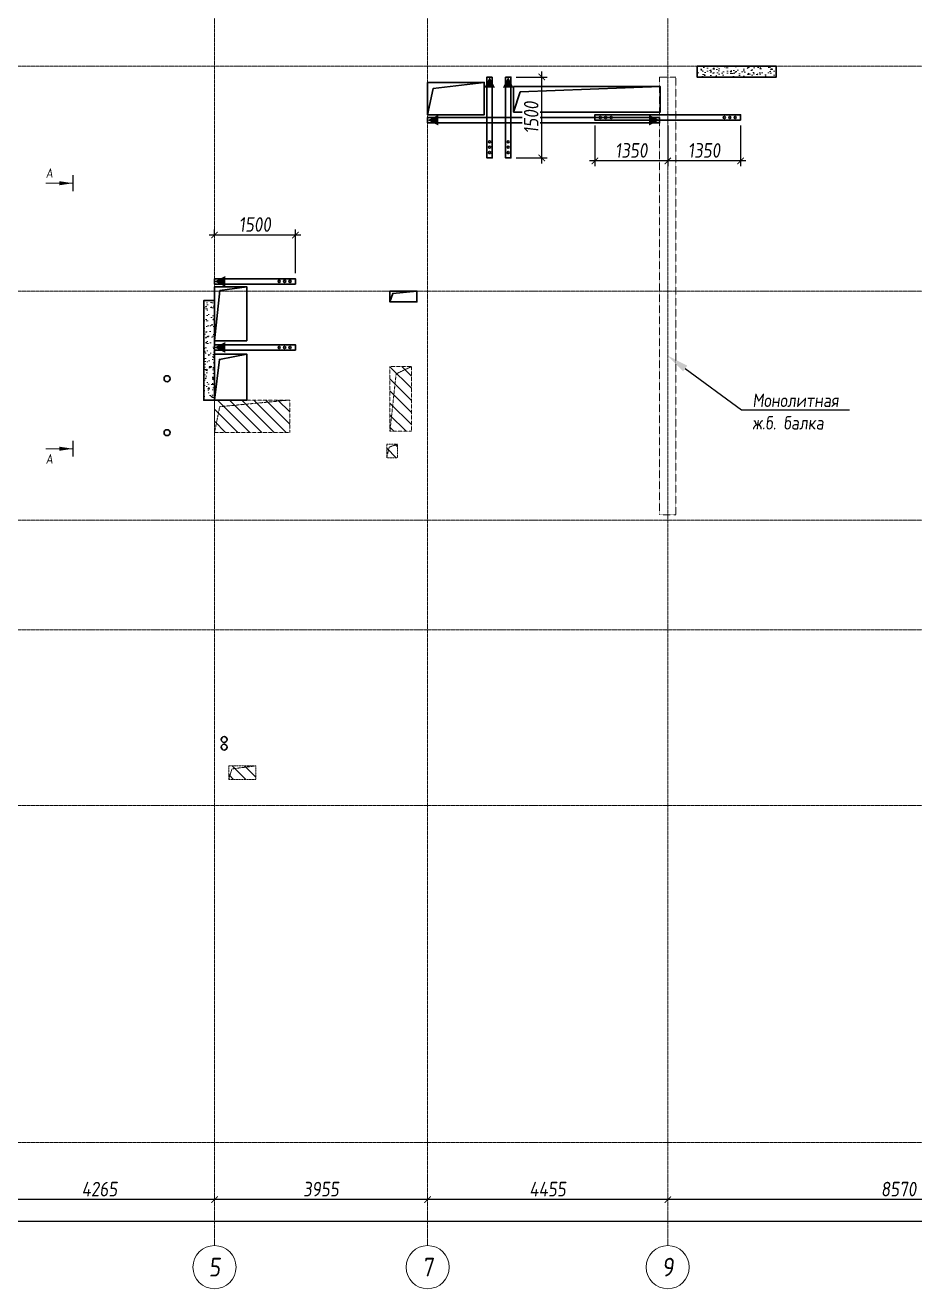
# Model space of a CAD drawing. Header units: millimetres. Extents: x -233751 to 529254, y -907864 to 285890.
# Drawn here: x 343208 to 359713, y -147506 to -124074 of the extents above; entities that cross this region are included whole.
import ezdxf
from ezdxf import colors
from ezdxf.entities.mleader import LeaderData, LeaderLine
from ezdxf.enums import TextEntityAlignment as Align
from ezdxf.math import Vec2, Vec3

# ---------------------------------------------------------------- set-up
doc = ezdxf.new("R2010")
doc.units = ezdxf.units.MM
doc.linetypes.add('ADSK_Штриховая_ш2 п1', pattern=[3, 2, -1])
doc.linetypes.add('осевая', pattern=[2, 1.25, -0.25, 0.25, -0.25])
doc.layers.get('0').update_dxf_attribs({"lineweight": 30})
doc.layers.get('Defpoints').update_dxf_attribs({"lineweight": 0})
doc.layers.add('АР_Закладка сущ.проема', color=7, linetype='Continuous', lineweight=30, true_color=0xc70000)
for name, color, linetype, lineweight in [('АР_Перегородки газоблок_Штрих', 165, 'Continuous', 5), ('КР_БалкиЖБ', 7, 'ADSK_Штриховая_ш2 п1', 5), ('КР_Металл', 3, 'Continuous', 30), ('КР_Новые отверстия', 5, 'Continuous', 30), ('КР_Оси', 7, 'Continuous', 5), ('КР_Размеры усиление', 1, 'Continuous', 5), ('КР_Сущ отверстия', 6, 'Continuous', 15), ('КР_Тонкая', 250, 'Continuous', 0)]:
    doc.layers.add(name, color=color, linetype=linetype, lineweight=lineweight)
doc.styles.add('ISOCPEUR', font='isocpeur.ttf', dxfattribs={"width": 0.85, "oblique": 7})
doc.dimstyles.new('R_100', dxfattribs={"dimtxt": 270, "dimasz": 120, "dimexe": 100, "dimexo": 100, "dimgap": 60, "dimtad": 1, "dimdec": 0, "dimrnd": 5, "dimzin": 0, "dimdsep": 46, "dimtxsty": 'ISOCPEUR', "dimblk": 'ARCHTICK', "dimcen": 0, "dimdle": 100, "dimclrd": 256, "dimclre": 256, "dimclrt": 256, "dimadec": 0, "dimazin": 0, "dimtfac": 2, "dimtdec": 0, "dimtmove": 0, "dimatfit": 3, "dimfxl": 1, "dimtvp": 3, "dimtfill": 1, "dimtolj": 1, "dimtzin": 0, "dimarcsym": 0})
pattern_1 = [(50, (4e-07, -200000), (215.178055, -18.82564), [22.5, -247.5]), (355, (4e-07, -200000), (-41.6254, 225.65764), [18, -198]), (100.451444, (17.93, -200001.57), (173.55265, 206.832), [19.12206, -210.34263]), (46.1842, (4e-07, -199940), (320.1724, -49.65578), [33.75, -371.25]), (96.63564, (26.68, -199944.14), (280.39858, 292.23558), [28.6831, -315.51413]), (351.18416, (4e-07, -199940), (280.39858, 292.23558), [27, -297]), (21, (30, -199955), (179.072116, -120.78567), [22.5, -247.5]), (326, (30, -199955), (72.9946, 217.54501), [18, -198]), (71.451445, (44.92, -199965.07), (252.06671, 96.75935), [19.12206, -210.34263]), (37.5, (4e-07, -200000), (3.647957, 99.868156), [0, -195.6, 0, -201, 0, -198.75]), (7.5, (4e-07, -200000), (78.92086, 118.323514), [0, -114.6, 0, -191.1, 0, -75.75]), (327.5, (-66.9, -200000), (160.14673, -6.766462), [0, -75, 0, -234, 0, -310.5]), (317.5, (-96.9, -200000), (174.95585, 30.031495), [0, -97.5, 0, -155.4, 0, -220.5])]

# ---------------------------------------------------------------- blocks, each defined once
blk = doc.blocks.new('*U1898')
at = {"color": 0, "linetype": 'ByBlock', "lineweight": -2, "ltscale": 10}
blk.add_line((0, 0), (-74924, 0), dxfattribs=at)
blk = doc.blocks.new('*U1899')
at = {"color": 0, "linetype": 'ByBlock', "lineweight": -2, "ltscale": 10}
blk.add_line((0, 0), (-74924, 0), dxfattribs=at)
blk = doc.blocks.new('*U1900')
at = {"color": 0, "linetype": 'ByBlock', "lineweight": -2, "ltscale": 10}
blk.add_line((0, 0), (-74924, 0), dxfattribs=at)
blk = doc.blocks.new('*U1901')
at = {"color": 0, "linetype": 'ByBlock', "lineweight": -2, "ltscale": 10}
blk.add_line((0, 0), (-74924, 0), dxfattribs=at)
blk = doc.blocks.new('*U1902')
at = {"color": 0, "linetype": 'ByBlock', "lineweight": -2, "ltscale": 10}
blk.add_line((0, 0), (-74924, 0), dxfattribs=at)
blk = doc.blocks.new('*U1908')
at = {"color": 0, "linetype": 'ByBlock', "lineweight": -2, "ltscale": 10}
blk.add_line((0, 0), (-74924, 0), dxfattribs=at)
blk = doc.blocks.new('*U1912')
at = {"color": 0, "linetype": 'ByBlock', "lineweight": -2, "ltscale": 10}
blk.add_line((0, 0), (0, -34307), dxfattribs=at)
at = {"color": 0, "linetype": 'Continuous', "lineweight": -2}
blk.add_line((0, -34307), (0, -34407), dxfattribs=at)
blk.add_circle((0, -34807), 400, dxfattribs=at)
at = {"color": 0, "linetype": 'Continuous', "lineweight": -2, "style": 'ISOCPEUR', "oblique": 7, "width": 0.856383}
blk.add_text('5', height=347, dxfattribs=at).set_placement((0, -34807), align=Align.MIDDLE_CENTER)
blk = doc.blocks.new('*U1913')
at = {"color": 0, "linetype": 'ByBlock', "lineweight": -2, "ltscale": 10}
blk.add_line((0, 0), (0, -34307), dxfattribs=at)
at = {"color": 0, "linetype": 'Continuous', "lineweight": -2}
blk.add_line((0, -34307), (0, -34407), dxfattribs=at)
blk.add_circle((0, -34807), 400, dxfattribs=at)
at = {"color": 0, "linetype": 'Continuous', "lineweight": -2, "style": 'ISOCPEUR', "oblique": 7, "width": 0.856383}
blk.add_text('7', height=347, dxfattribs=at).set_placement((0, -34807), align=Align.MIDDLE_CENTER)
blk = doc.blocks.new('*U1914')
at = {"color": 0, "linetype": 'ByBlock', "lineweight": -2, "ltscale": 10}
blk.add_line((0, 0), (0, -34307), dxfattribs=at)
at = {"color": 0, "linetype": 'Continuous', "lineweight": -2}
blk.add_line((0, -34307), (0, -34407), dxfattribs=at)
blk.add_circle((0, -34807), 400, dxfattribs=at)
at = {"color": 0, "linetype": 'Continuous', "lineweight": -2, "style": 'ISOCPEUR', "oblique": 7, "width": 0.856383}
blk.add_text('9', height=347, dxfattribs=at).set_placement((0, -34807), align=Align.MIDDLE_CENTER)
blk = doc.blocks.new('_ArchTick')
at = {"color": 0, "linetype": 'ByBlock', "const_width": 0.15}
blk.add_lwpolyline([(-0.5, -0.5), (0.5, 0.5)], dxfattribs=at)
blk = doc.blocks.new('*D190')
at = {"layer": 'Defpoints', "color": 0, "transparency": 16777216}
for p in [(329555, -146255), (397970, -146255), (397970, -146255)]:
    blk.add_point(p, dxfattribs=at)
at = {"layer": 'КР_Оси', "lineweight": -2, "transparency": 16777216}
blk.add_line((329455, -146255), (398070, -146255), dxfattribs=at)
at = {"layer": 'КР_Оси', "lineweight": -2, "transparency": 16777216, "xscale": 120, "yscale": 120, "zscale": 120, "rotation": 180}
blk.add_blockref('_ArchTick', (329555, -146255), dxfattribs=at)
at = {"layer": 'КР_Оси', "lineweight": -2, "transparency": 16777216, "xscale": 120, "yscale": 120, "zscale": 120}
blk.add_blockref('_ArchTick', (397970, -146255), dxfattribs=at)
at = {"layer": 'КР_Оси', "transparency": 16777216, "insert": (365456, -146060), "char_height": 270, "attachment_point": 5, "style": 'ISOCPEUR', "bg_fill": 3, "box_fill_scale": 1.1, "bg_fill_color": 256, "bg_fill_true_color": 13158600, "bg_fill_transparency": 0}
blk.add_mtext('\\A1;68415', dxfattribs=at)
blk = doc.blocks.new('*D201')
at = {"layer": 'Defpoints', "color": 0, "transparency": 16777216}
for p in [(355130, -145853), (355130, -145853), (363700, -145853)]:
    blk.add_point(p, dxfattribs=at)
at = {"layer": 'КР_Оси', "lineweight": -2, "transparency": 16777216}
blk.add_line((363800, -145853), (355030, -145853), dxfattribs=at)
at = {"layer": 'КР_Оси', "lineweight": -2, "transparency": 16777216, "xscale": 120, "yscale": 120, "zscale": 120, "rotation": 180}
blk.add_blockref('_ArchTick', (355130, -145853), dxfattribs=at)
at = {"layer": 'КР_Оси', "lineweight": -2, "transparency": 16777216, "xscale": 120, "yscale": 120, "zscale": 120}
blk.add_blockref('_ArchTick', (363700, -145853), dxfattribs=at)
at = {"layer": 'КР_Оси', "transparency": 16777216, "insert": (359415, -145658), "char_height": 270, "attachment_point": 5, "style": 'ISOCPEUR', "bg_fill": 3, "box_fill_scale": 1.1, "bg_fill_color": 256, "bg_fill_true_color": 13158600, "bg_fill_transparency": 0}
blk.add_mtext('\\A1;8570', dxfattribs=at)
blk = doc.blocks.new('*D202')
at = {"layer": 'Defpoints', "color": 0, "transparency": 16777216}
for p in [(350675, -145853), (350675, -145853), (355130, -145853)]:
    blk.add_point(p, dxfattribs=at)
at = {"layer": 'КР_Оси', "lineweight": -2, "transparency": 16777216}
blk.add_line((355230, -145853), (350575, -145853), dxfattribs=at)
at = {"layer": 'КР_Оси', "lineweight": -2, "transparency": 16777216, "xscale": 120, "yscale": 120, "zscale": 120, "rotation": 180}
blk.add_blockref('_ArchTick', (350675, -145853), dxfattribs=at)
at = {"layer": 'КР_Оси', "lineweight": -2, "transparency": 16777216, "xscale": 120, "yscale": 120, "zscale": 120}
blk.add_blockref('_ArchTick', (355130, -145853), dxfattribs=at)
at = {"layer": 'КР_Оси', "transparency": 16777216, "insert": (352902, -145658), "char_height": 270, "attachment_point": 5, "style": 'ISOCPEUR', "bg_fill": 3, "box_fill_scale": 1.1, "bg_fill_color": 256, "bg_fill_true_color": 13158600, "bg_fill_transparency": 0}
blk.add_mtext('\\A1;4455', dxfattribs=at)
blk = doc.blocks.new('*D203')
at = {"layer": 'Defpoints', "color": 0, "transparency": 16777216}
for p in [(346720, -145853), (346720, -145853), (350675, -145853)]:
    blk.add_point(p, dxfattribs=at)
at = {"layer": 'КР_Оси', "lineweight": -2, "transparency": 16777216}
blk.add_line((350775, -145853), (346620, -145853), dxfattribs=at)
at = {"layer": 'КР_Оси', "lineweight": -2, "transparency": 16777216, "xscale": 120, "yscale": 120, "zscale": 120, "rotation": 180}
blk.add_blockref('_ArchTick', (346720, -145853), dxfattribs=at)
at = {"layer": 'КР_Оси', "lineweight": -2, "transparency": 16777216, "xscale": 120, "yscale": 120, "zscale": 120}
blk.add_blockref('_ArchTick', (350675, -145853), dxfattribs=at)
at = {"layer": 'КР_Оси', "transparency": 16777216, "insert": (348697, -145658), "char_height": 270, "attachment_point": 5, "style": 'ISOCPEUR', "bg_fill": 3, "box_fill_scale": 1.1, "bg_fill_color": 256, "bg_fill_true_color": 13158600, "bg_fill_transparency": 0}
blk.add_mtext('\\A1;3955', dxfattribs=at)
blk = doc.blocks.new('*D204')
at = {"layer": 'Defpoints', "color": 0, "transparency": 16777216}
for p in [(342455, -145853), (342455, -145853), (346720, -145853)]:
    blk.add_point(p, dxfattribs=at)
at = {"layer": 'КР_Оси', "lineweight": -2, "transparency": 16777216}
blk.add_line((346820, -145853), (342355, -145853), dxfattribs=at)
at = {"layer": 'КР_Оси', "lineweight": -2, "transparency": 16777216, "xscale": 120, "yscale": 120, "zscale": 120, "rotation": 180}
blk.add_blockref('_ArchTick', (342455, -145853), dxfattribs=at)
at = {"layer": 'КР_Оси', "lineweight": -2, "transparency": 16777216, "xscale": 120, "yscale": 120, "zscale": 120}
blk.add_blockref('_ArchTick', (346720, -145853), dxfattribs=at)
at = {"layer": 'КР_Оси', "transparency": 16777216, "insert": (344587, -145658), "char_height": 270, "attachment_point": 5, "style": 'ISOCPEUR', "bg_fill": 3, "box_fill_scale": 1.1, "bg_fill_color": 256, "bg_fill_true_color": 13158600, "bg_fill_transparency": 0}
blk.add_mtext('\\A1;4265', dxfattribs=at)
blk = doc.blocks.new('*D214')
at = {"layer": 'Defpoints', "color": 0, "transparency": 16777216}
for p in [(353779, -125835), (355130, -125835), (353779, -126590)]:
    blk.add_point(p, dxfattribs=at)
at = {"layer": 'КР_Размеры усиление', "color": 3, "lineweight": -2, "transparency": 16777216}
for p, q in [((353779, -125935), (353779, -126690)), ((355130, -125935), (355130, -126690)), ((355230, -126590), (353679, -126590))]:
    blk.add_line(p, q, dxfattribs=at)
at = {"layer": 'КР_Размеры усиление', "color": 3, "lineweight": -2, "transparency": 16777216, "xscale": 120, "yscale": 120, "zscale": 120, "rotation": 180}
blk.add_blockref('_ArchTick', (353779, -126590), dxfattribs=at)
at = {"layer": 'КР_Размеры усиление', "color": 3, "lineweight": -2, "transparency": 16777216, "xscale": 120, "yscale": 120, "zscale": 120}
blk.add_blockref('_ArchTick', (355130, -126590), dxfattribs=at)
at = {"layer": 'КР_Размеры усиление', "color": 3, "transparency": 16777216, "insert": (354454, -126395), "char_height": 270, "attachment_point": 5, "style": 'ISOCPEUR', "bg_fill": 3, "box_fill_scale": 1.1, "bg_fill_color": 256, "bg_fill_true_color": 13158600, "bg_fill_transparency": 0}
blk.add_mtext('\\A1;1350', dxfattribs=at)
blk = doc.blocks.new('*D227')
at = {"layer": 'Defpoints', "color": 0, "transparency": 16777216}
for p in [(355130, -125835), (356481, -125835), (355130, -126590)]:
    blk.add_point(p, dxfattribs=at)
at = {"layer": 'КР_Размеры усиление', "color": 3, "lineweight": -2, "transparency": 16777216}
for p, q in [((355130, -125935), (355130, -126690)), ((356481, -125935), (356481, -126690)), ((356581, -126590), (355030, -126590))]:
    blk.add_line(p, q, dxfattribs=at)
at = {"layer": 'КР_Размеры усиление', "color": 3, "lineweight": -2, "transparency": 16777216, "xscale": 120, "yscale": 120, "zscale": 120, "rotation": 180}
blk.add_blockref('_ArchTick', (355130, -126590), dxfattribs=at)
at = {"layer": 'КР_Размеры усиление', "color": 3, "lineweight": -2, "transparency": 16777216, "xscale": 120, "yscale": 120, "zscale": 120}
blk.add_blockref('_ArchTick', (356481, -126590), dxfattribs=at)
at = {"layer": 'КР_Размеры усиление', "color": 3, "transparency": 16777216, "insert": (355805, -126395), "char_height": 270, "attachment_point": 5, "style": 'ISOCPEUR', "bg_fill": 3, "box_fill_scale": 1.1, "bg_fill_color": 256, "bg_fill_true_color": 13158600, "bg_fill_transparency": 0}
blk.add_mtext('\\A1;1350', dxfattribs=at)
blk = doc.blocks.new('*D228')
at = {"layer": 'Defpoints', "color": 0, "transparency": 16777216}
for p in [(353779, -125835), (355130, -125835), (353779, -126590)]:
    blk.add_point(p, dxfattribs=at)
at = {"layer": 'КР_Размеры усиление', "color": 3, "lineweight": -2, "transparency": 16777216}
for p, q in [((353779, -125935), (353779, -126690)), ((355130, -125935), (355130, -126690)), ((355230, -126590), (353679, -126590))]:
    blk.add_line(p, q, dxfattribs=at)
at = {"layer": 'КР_Размеры усиление', "color": 3, "lineweight": -2, "transparency": 16777216, "xscale": 120, "yscale": 120, "zscale": 120, "rotation": 180}
blk.add_blockref('_ArchTick', (353779, -126590), dxfattribs=at)
at = {"layer": 'КР_Размеры усиление', "color": 3, "lineweight": -2, "transparency": 16777216, "xscale": 120, "yscale": 120, "zscale": 120}
blk.add_blockref('_ArchTick', (355130, -126590), dxfattribs=at)
at = {"layer": 'КР_Размеры усиление', "color": 3, "transparency": 16777216, "insert": (354454, -126395), "char_height": 270, "attachment_point": 5, "style": 'ISOCPEUR', "bg_fill": 3, "box_fill_scale": 1.1, "bg_fill_color": 256, "bg_fill_true_color": 13158600, "bg_fill_transparency": 0}
blk.add_mtext('\\A1;1350', dxfattribs=at)
blk = doc.blocks.new('*D229')
at = {"layer": 'Defpoints', "color": 0, "transparency": 16777216}
for p in [(352220, -125034), (352791, -125034), (352220, -126535)]:
    blk.add_point(p, dxfattribs=at)
at = {"layer": 'КР_Размеры усиление', "color": 3, "lineweight": -2, "transparency": 16777216}
for p, q in [((352320, -125034), (352891, -125034)), ((352791, -126635), (352791, -124934)), ((352320, -126535), (352891, -126535))]:
    blk.add_line(p, q, dxfattribs=at)
at = {"layer": 'КР_Размеры усиление', "color": 3, "lineweight": -2, "transparency": 16777216, "xscale": 120, "yscale": 120, "zscale": 120}
for p, rotation in [((352791, -125034), 90), ((352791, -126535), 270)]:
    blk.add_blockref('_ArchTick', p, dxfattribs=dict(at, rotation=rotation))
at = {"layer": 'КР_Размеры усиление', "color": 3, "transparency": 16777216, "insert": (352596, -125785), "char_height": 270, "attachment_point": 5, "rotation": 90, "style": 'ISOCPEUR', "bg_fill": 3, "box_fill_scale": 1.1, "bg_fill_color": 256, "bg_fill_true_color": 13158600, "bg_fill_transparency": 0}
blk.add_mtext('\\A1;1500', dxfattribs=at)
blk = doc.blocks.new('*D272')
at = {"layer": 'Defpoints', "color": 0, "transparency": 16777216}
for p in [(346720, -127964), (346720, -128064), (348221, -128774)]:
    blk.add_point(p, dxfattribs=at)
at = {"layer": 'КР_Размеры усиление', "color": 3, "lineweight": -2, "transparency": 16777216}
for p, q in [((346720, -127964), (346720, -127864)), ((348221, -128674), (348221, -127864)), ((348321, -127964), (346620, -127964))]:
    blk.add_line(p, q, dxfattribs=at)
at = {"layer": 'КР_Размеры усиление', "color": 3, "lineweight": -2, "transparency": 16777216, "xscale": 120, "yscale": 120, "zscale": 120, "rotation": 180}
blk.add_blockref('_ArchTick', (346720, -127964), dxfattribs=at)
at = {"layer": 'КР_Размеры усиление', "color": 3, "lineweight": -2, "transparency": 16777216, "xscale": 120, "yscale": 120, "zscale": 120}
blk.add_blockref('_ArchTick', (348221, -127964), dxfattribs=at)
at = {"layer": 'КР_Размеры усиление', "color": 3, "transparency": 16777216, "insert": (347470, -127769), "char_height": 270, "attachment_point": 5, "style": 'ISOCPEUR', "bg_fill": 3, "box_fill_scale": 1.1, "bg_fill_color": 256, "bg_fill_true_color": 13158600, "bg_fill_transparency": 0}
blk.add_mtext('\\A1;1500', dxfattribs=at)
blk = doc.blocks.new('*U1935')
at = {"color": 0, "linetype": 'Continuous', "lineweight": -2}
for p, q in [((0, 150), (-500, 150)), ((0, -4774), (-500, -4774))]:
    blk.add_line(p, q, dxfattribs=at)
at = {"color": 0, "linetype": 'Continuous', "lineweight": -2, "const_width": 25}
for points in [[(0, 300), (0, 0)], [(0, -4624), (0, -4924)]]:
    blk.add_lwpolyline(points, dxfattribs=at)
at = {"color": 0, "linetype": 'Continuous', "lineweight": -2}
for points in [[(-250, 150, 75, 0, 0), (0, 150, 0, 0, 0)], [(-250, -4774, 75, 0, 0), (0, -4774, 0, 0, 0)]]:
    blk.add_lwpolyline(points, format="xyseb", dxfattribs=at)
at = {"color": 0, "linetype": 'Continuous', "lineweight": -2, "char_height": 175, "attachment_point": 5, "style": 'ISOCPEUR'}
for insert in [(-437, 338), (-437, -4962)]:
    blk.add_mtext('А', dxfattribs=dict(at, insert=insert))

msp = doc.modelspace()

# ---------------------------------------------------------------- hatches: boundary and pattern name
at = {"layer": 'АР_Перегородки газоблок_Штрих', "ltscale": 100}
h = msp.add_hatch(dxfattribs=at)
h.set_pattern_fill('AR-CONC', color=256, scale=30)
h.set_pattern_definition(pattern_1)
h.paths.add_polyline_path([(355674.3, -124834.3), (355674.3, -125034.3), (357144, -125034.3), (357144, -124834.3)])
h = msp.add_hatch(dxfattribs=at)
h.set_pattern_fill('AR-CONC', color=256, scale=30)
h.set_pattern_definition(pattern_1)
h.paths.add_polyline_path([(346519.6, -129179.3), (346519.6, -131029.3), (346719.6, -131029.3), (346719.6, -129179.3)])
at = {"layer": 'КР_Металл', "lineweight": 5}
h = msp.add_hatch(color=6, dxfattribs=at)
h.dxf.hatch_style = 1
h.paths.add_polyline_path([(351824.6, -125034.3), (351724.6, -125234.3), (351924.6, -125234.3)])
h = msp.add_hatch(color=6, dxfattribs=at)
h.dxf.hatch_style = 1
h.paths.add_polyline_path([(352169.6, -125034.4), (352069.6, -125234.4), (352269.6, -125234.4)])
h = msp.add_hatch(color=6, dxfattribs=at)
h.dxf.hatch_style = 1
h.paths.add_polyline_path([(350674.6, -125834.9), (350874.6, -125734.9), (350874.6, -125934.9)])
h = msp.add_hatch(color=6, dxfattribs=at)
h.dxf.hatch_style = 1
h.paths.add_polyline_path([(354979.6, -125834.9), (354779.6, -125734.9), (354779.6, -125934.9)])
h = msp.add_hatch(color=6, dxfattribs=at)
h.dxf.hatch_style = 1
h.paths.add_polyline_path([(346719.6, -128824), (346919.6, -128924), (346919.6, -128724)])
h = msp.add_hatch(color=6, dxfattribs=at)
h.dxf.hatch_style = 1
h.paths.add_polyline_path([(346719.6, -130049.3), (346919.6, -130149.3), (346919.6, -129949.3)])
at = {"layer": 'КР_Сущ отверстия'}
h = msp.add_hatch(dxfattribs=at)
h.set_pattern_fill('ANSI31', scale=50, angle=90, style=0)
h.paths.add_polyline_path([(350374.6, -130404.3), (349974.6, -130404.3), (349974.6, -131604.3), (350374.6, -131604.3)])
h = msp.add_hatch(dxfattribs=at)
h.set_pattern_fill('ANSI31', scale=50, angle=90, style=0)
h.paths.add_polyline_path([(346719.6, -131024.3), (346719.6, -131624.3), (348119.6, -131624.3), (348119.6, -131024.3)])
h = msp.add_hatch(dxfattribs=at)
h.set_pattern_fill('ANSI31', scale=50, angle=90, style=0)
h.paths.add_polyline_path([(350114.6, -131844.3), (349914.6, -131844.3), (349914.6, -132094.3), (350114.6, -132094.3)])
h = msp.add_hatch(dxfattribs=at)
h.set_pattern_fill('ANSI31', scale=50, angle=90, style=0)
h.paths.add_polyline_path([(347484.6, -137809.3), (346984.6, -137809.3), (346984.6, -138059.3), (347484.6, -138059.3)])

# ---------------------------------------------------------------- linework, layer by layer
at = {"layer": 'АР_Закладка сущ.проема', "ltscale": 100}
for points in [[(357144, -124834.3), (355674.3, -124834.3), (355674.3, -125034.3), (357144, -125034.3)], [(346719.6, -129179.3), (346519.6, -129179.3), (346519.6, -131029.3), (346719.6, -131029.3)]]:
    msp.add_lwpolyline(points, close=True, dxfattribs=at)
at = {"layer": 'КР_БалкиЖБ', "ltscale": 2}
msp.add_lwpolyline([(354979.6, -133154.3), (354979.6, -125034.3), (355279.6, -125034.3), (355279.6, -133154.3)], close=True, dxfattribs=at)
at = {"layer": 'КР_Металл'}
for points in [[(351874.6, -125034.3), (351774.6, -125034.3), (351774.6, -126535.2), (351874.6, -126535.2)], [(352119.6, -125034.4), (352219.6, -125034.4), (352219.6, -126535.3), (352119.6, -126535.3)], [(356480.5, -125834.9), (356480.5, -125734.9), (353778.7, -125734.9), (353778.7, -125834.9)], [(346719.6, -128874), (346719.6, -128774), (348220.5, -128774), (348220.5, -128874)], [(346719.6, -130099.3), (346719.6, -129999.3), (348220.5, -129999.3), (348220.5, -130099.3)]]:
    msp.add_lwpolyline(points, close=True, dxfattribs=at)
at = {"layer": 'КР_Металл', "color": 1}
msp.add_lwpolyline([(354979.6, -125784.9), (354979.6, -125884.9), (350674.6, -125884.9), (350674.6, -125784.9)], close=True, dxfattribs=at)
at = {"layer": 'КР_Металл'}
for centre in [(353878.7, -125784.9), (353978.7, -125784.9), (354078.7, -125784.9), (356180.5, -125784.9), (356280.5, -125784.9), (356380.5, -125784.9), (351824.6, -126235.2), (352169.6, -126235.3), (351824.6, -126335.2), (351824.6, -126435.2), (352169.6, -126335.3), (352169.6, -126435.3), (347920.5, -128824), (348020.5, -128824), (348120.5, -128824), (347920.5, -130049.3), (348020.5, -130049.3), (348120.5, -130049.3)]:
    msp.add_circle(centre, 20, dxfattribs=at)
at = {"layer": 'КР_Новые отверстия'}
for points in [[(350674.6, -125134.9), (351724.6, -125134.9), (351724.6, -125734.9), (350674.6, -125734.9)], [(352269.6, -125209.9), (354989.6, -125209.9), (354989.6, -125684.9), (352269.6, -125684.9)], [(346719.6, -128924), (347319.5, -128924), (347319.5, -129924.3), (346719.6, -129924.3)], [(349974.6, -129004.3), (350474.6, -129004.3), (350474.6, -129204.7), (349974.6, -129204.7)], [(346719.6, -130174.3), (347319.6, -130174.3), (347319.6, -131024.3), (346719.6, -131024.3)]]:
    msp.add_lwpolyline(points, close=True, dxfattribs=at)
for points in [[(350674.6, -125734.9), (350774.4, -125248.9), (351724.6, -125134.9)], [(352269.6, -125684.9), (352394, -125310.5), (354989.6, -125209.9)], [(346719.6, -129924.3), (346819.1, -128995), (347319.5, -128924)], [(349974.6, -129204.6), (350026.1, -129047.8), (350474.6, -129004.3)], [(346719.6, -131024.3), (346810.8, -130270.9), (347319.6, -130174.3)]]:
    msp.add_lwpolyline(points, dxfattribs=at)
for centre in [(345838.9, -130629.3), (345838.9, -131629.3), (346898.2, -137320.6), (346898.2, -137460.9)]:
    msp.add_circle(centre, 55, dxfattribs=at)
at = {"layer": 'КР_Сущ отверстия', "linetype": 'ADSK_Штриховая_ш2 п1'}
for points in [[(349974.6, -131604.3), (350374.6, -131604.3), (350374.6, -130404.3), (349974.6, -130404.3)], [(346719.6, -131624.3), (348119.6, -131624.3), (348119.6, -131024.3), (346719.6, -131024.3)]]:
    msp.add_lwpolyline(points, close=True, dxfattribs=at)
for points in [[(349974.6, -131604.3), (350089.7, -130538.8), (350374.6, -130404.3)], [(346719.6, -131624.3), (346816.9, -131147.9), (348119.6, -131024.3)]]:
    msp.add_lwpolyline(points, dxfattribs=at)
at = {"layer": 'КР_Сущ отверстия', "linetype": 'ADSK_Штриховая_ш2 п1', "ltscale": 0.3}
for points in [[(349914.6, -131844.3), (350114.6, -131844.3), (350114.6, -132094.3), (349914.6, -132094.3)], [(346984.6, -138059.3), (347484.6, -138059.3), (347484.6, -137809.3), (346984.6, -137809.3)]]:
    msp.add_lwpolyline(points, close=True, dxfattribs=at)
for points in [[(349914.6, -132094.3), (349962.3, -131896.9), (350114.6, -131844.3)], [(346984.6, -138059.3), (347042.6, -137864.9), (347484.6, -137809.3)]]:
    msp.add_lwpolyline(points, dxfattribs=at)

# ---------------------------------------------------------------- block references
at = {"layer": 'КР_Оси', "linetype": 'осевая'}
for name, p in [('*U1912', (346719.6, -112298.1)), ('*U1913', (350674.6, -112298.1)), ('*U1914', (355129.6, -112298.1)), ('*U1902', (400588, -124834.3)), ('*U1901', (400588, -129004.3)), ('*U1900', (400588, -133254.3)), ('*U1899', (400588, -135284.3)), ('*U1898', (400588, -138544.3)), ('*U1908', (400588, -144794.3))]:
    msp.add_blockref(name, p, dxfattribs=at)
at = {"layer": 'КР_Тонкая'}
msp.add_blockref('*U1935', (344092.6, -127153.8), dxfattribs=at)

# ---------------------------------------------------------------- leaders
ml = msp.add_multileader_mtext('Standard', dxfattribs=at)
ml.set_content('Монолитная\\Pж.б. балка', color=256, style='ISOCPEUR')
ml.set_leader_properties()
ml.build(insert=Vec2(0, 0))
ml.multileader.update_dxf_attribs({"has_dogleg": 0, "text_left_attachment_type": 6, "text_right_attachment_type": 6, "arrow_head_size": 400, "scale": 100})
ctx = ml.context
ctx.base_point, ctx.scale, ctx.char_height, ctx.arrow_head_size, ctx.landing_gap_size, ctx.plane_origin = Vec3(356501, -131204.6), 100, 250, 400, 200, Vec3(355129.6, -130203.3)
ctx.left_attachment, ctx.right_attachment = 6, 6
notes = []
notes.append((ctx, [(0, (1, 1, 0), (355701, -131204.6), (1, 0), 800, [(0, [(355129.6, -130203.3)], 0, [])])]))
ctx.mtext.insert, ctx.mtext.flow_direction = Vec3(356701, -130904.6), 5
for ctx, leaders in notes:
    for number, flags, end, landing, length, lines in leaders:
        leader = LeaderData()
        leader.index, (leader.has_last_leader_line, leader.has_dogleg_vector, leader.attachment_direction) = number, flags
        leader.last_leader_point, leader.dogleg_vector, leader.dogleg_length = Vec3(end), Vec3(landing), length
        for number, points, colour, breaks in lines:
            line = LeaderLine()
            line.index, line.vertices, line.color, line.breaks = number, Vec3.list(points), colors.encode_raw_color(colour), breaks
            leader.lines.append(line)
        ctx.leaders.append(leader)

# ---------------------------------------------------------------- next in the draw order: dimensions: what is measured, and where the dimension line sits
at = {"layer": 'КР_Оси'}
dim = msp.add_linear_dim(base=(397969.6, -146255), p1=(329554.6, -146255), p2=(397969.6, -146255), dimstyle='R_100', override={"dimpost": '\\X'}, dxfattribs=at)
dim.commit()
dim.dimension.update_dxf_attribs({"geometry": '*D190', "text_midpoint": (365455.9, -146255), "dimtype": 160})
at = {"layer": 'КР_Размеры усиление'}
for p1, p2, distance, picture, middle in [((352219.6, -126535.3), (352219.6, -125034.4), -571.4, '*D229', (352596, -125784.8)), ((356480.5, -125834.9), (355129.6, -125834.9), 755.6, '*D227', (355805.1, -126395.5))]:
    dim = msp.add_aligned_dim(p1=p1, p2=p2, distance=distance, dimstyle='R_100', override={"dimpost": '\\X', "dimclrd": 3, "dimclre": 3, "dimclrt": 3}, dxfattribs=at)
    dim.commit()
    dim.dimension.update_dxf_attribs({"geometry": picture, "text_midpoint": middle})
dim = msp.add_linear_dim(base=(346719.6, -127964.2), p1=(348220.5, -128774), p2=(346719.6, -128064.2), dimstyle='R_100', override={"dimpost": '\\X', "dimclrd": 3, "dimclre": 3, "dimclrt": 3}, dxfattribs=at)
dim.commit()
dim.dimension.update_dxf_attribs({"geometry": '*D272', "text_midpoint": (347470.1, -127769.2)})

# ---------------------------------------------------------------- next in the draw order: dimensions: what is measured, and where the dimension line sits
at = {"layer": 'КР_Оси'}
dim = msp.add_linear_dim(base=(355129.6, -145852.9), p1=(363699.6, -145852.9), p2=(355129.6, -145852.9), dimstyle='R_100', override={"dimpost": '\\X', "dimtmove": 1}, dxfattribs=at)
dim.commit()
dim.dimension.update_dxf_attribs({"geometry": '*D201', "text_midpoint": (359414.6, -145657.9)})
at = {"layer": 'КР_Размеры усиление'}
dim = msp.add_linear_dim(base=(353778.7, -126590.5), p1=(355129.6, -125834.9), p2=(353778.7, -125834.9), dimstyle='R_100', override={"dimpost": '\\X', "dimclrd": 3, "dimclre": 3, "dimclrt": 3}, dxfattribs=at)
dim.commit()
dim.dimension.update_dxf_attribs({"geometry": '*D228', "text_midpoint": (354454.1, -126395.5)})

# ---------------------------------------------------------------- next in the draw order: dimensions: what is measured, and where the dimension line sits
at = {"layer": 'КР_Оси'}
dim = msp.add_linear_dim(base=(350674.6, -145852.9), p1=(355129.6, -145852.9), p2=(350674.6, -145852.9), dimstyle='R_100', override={"dimpost": '\\X', "dimtmove": 1}, dxfattribs=at)
dim.commit()
dim.dimension.update_dxf_attribs({"geometry": '*D202', "text_midpoint": (352902.1, -145657.9)})
at = {"layer": 'КР_Размеры усиление'}
dim = msp.add_linear_dim(base=(353778.7, -126590.5), p1=(355129.6, -125834.9), p2=(353778.7, -125834.9), dimstyle='R_100', override={"dimpost": '\\X', "dimclrd": 3, "dimclre": 3, "dimclrt": 3}, dxfattribs=at)
dim.commit()
dim.dimension.update_dxf_attribs({"geometry": '*D214', "text_midpoint": (354454.1, -126395.5)})

# ---------------------------------------------------------------- next in the draw order: dimensions: what is measured, and where the dimension line sits
at = {"layer": 'КР_Оси'}
dim = msp.add_linear_dim(base=(346719.6, -145852.9), p1=(350674.6, -145852.9), p2=(346719.6, -145852.9), dimstyle='R_100', override={"dimpost": '\\X', "dimtmove": 1}, dxfattribs=at)
dim.commit()
dim.dimension.update_dxf_attribs({"geometry": '*D203', "text_midpoint": (348697.1, -145657.9)})

# ---------------------------------------------------------------- next in the draw order: dimensions: what is measured, and where the dimension line sits
dim = msp.add_linear_dim(base=(342454.6, -145852.9), p1=(346719.6, -145852.9), p2=(342454.6, -145852.9), dimstyle='R_100', override={"dimpost": '\\X', "dimtmove": 1}, dxfattribs=at)
dim.commit()
dim.dimension.update_dxf_attribs({"geometry": '*D204', "text_midpoint": (344587.1, -145657.9)})

doc.saveas('drawing.dxf')
